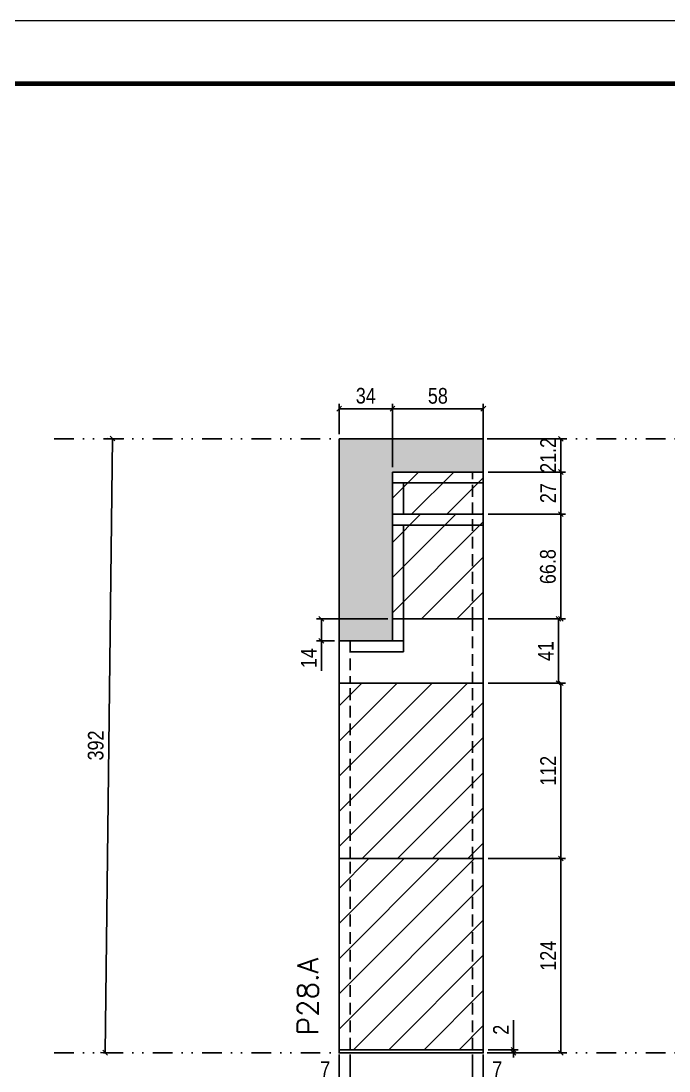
# Model space of a CAD drawing. Extents: x 28748 to 35002, y 14885 to 43501.
# Drawn here: x 30760 to 31174, y 39385 to 40055 of the extents above; entities that cross this region are included whole.
import ezdxf

# ---------------------------------------------------------------- set-up
doc = ezdxf.new("R2010")
doc.units = 0
for name, pattern in [('DASHED', [0.75, 0.5, -0.25]), ('DIVIDE2', [0.625, 0.25, -0.125, 0, -0.125, 0, -0.125]), ('HIDDEN', [0.375, 0.25, -0.125])]:
    doc.linetypes.add(name, pattern=pattern)
for name, color, linetype in [('COTA', 241, 'Continuous'), ('Nível', 160, 'Continuous'), ('Painéis', 200, 'Continuous'), ('Romaneio', 10, 'Continuous'), ('SARR_2.2x7', 40, 'Continuous'), ('Sarrafo de Pressão', 42, 'HIDDEN')]:
    doc.layers.add(name, color=color, linetype=linetype)
for name, color, linetype, lineweight in [('Folhas', 255, 'Continuous', 9), ('Hachura', 251, 'Continuous', 9), ('SARRAFO DE PRESSAO', 251, 'DASHED', 9), ('Texto Seção', 7, 'Continuous', 15)]:
    doc.layers.add(name, color=color, linetype=linetype, lineweight=lineweight)
doc.styles.add('COTA TECNICA', font='techl___.ttf', dxfattribs={"height": 10})
doc.styles.add('COTA TECNICA-50', font='techl___.ttf', dxfattribs={"height": 10})
doc.styles.add('REGUA-120', font='ROMANS.shx', dxfattribs={"height": 15})
doc.dimstyles.new('COTA PAINEL-50', dxfattribs={"dimtxt": 10, "dimasz": 3, "dimexe": 3, "dimexo": 3, "dimgap": 3, "dimtad": 1, "dimdec": 1, "dimzin": 12, "dimdsep": 46, "dimtxsty": 'COTA TECNICA-50', "dimblk1": 'OBLIQUE', "dimblk2": 'OBLIQUE', "dimsah": 1, "dimcen": 0.9, "dimclrd": 4, "dimclre": 4, "dimclrt": 240, "dimadec": 1, "dimazin": 3, "dimtfac": 1, "dimtdec": 1, "dimtmove": 0, "dimatfit": 3, "dimfxl": 1, "dimtolj": 1, "dimtzin": 12, "dimarcsym": 0})
doc.dimstyles.new('PAINEL', dxfattribs={"dimtxt": 10, "dimasz": 3, "dimexe": 3, "dimexo": 3, "dimgap": 3, "dimtad": 1, "dimdec": 1, "dimzin": 12, "dimdsep": 46, "dimtxsty": 'COTA TECNICA', "dimblk1": 'OBLIQUE', "dimblk2": 'OBLIQUE', "dimsah": 1, "dimcen": 0.9, "dimclrd": 4, "dimclre": 4, "dimclrt": 240, "dimadec": 1, "dimazin": 3, "dimtfac": 1, "dimtdec": 1, "dimtmove": 0, "dimatfit": 3, "dimfxl": 1, "dimtolj": 1, "dimtzin": 12, "dimarcsym": 0})

# ---------------------------------------------------------------- blocks, each defined once
blk = doc.blocks.new('9999999999')
at = {"layer": 'Folhas'}
blk.add_lwpolyline([(98138.98, 34190.21), (99623.98, 34190.21), (99623.98, 35240.21), (98138.98, 35240.21)], close=True, dxfattribs=at)
at = {"layer": 'Folhas', "color": 30, "const_width": 3}
blk.add_lwpolyline([(98213.98, 34230.21), (99583.98, 34230.21), (99583.98, 35200.21), (98213.98, 35200.21)], close=True, dxfattribs=at)
blk = doc.blocks.new('_Oblique')
at = {"color": 0, "linetype": 'ByBlock', "lineweight": -2}
blk.add_line((-0.5, -0.5), (0.5, 0.5), dxfattribs=at)
blk = doc.blocks.new('*D1471')
at = {"layer": 'Defpoints', "color": 0, "linetype": 'ByBlock', "transparency": 16777216}
for p in [(30828.92, 39788.3), (30813.92, 39396.42), (30824.27, 39396.3)]:
    blk.add_point(p, dxfattribs=at)
at = {"layer": 'Romaneio', "color": 4, "linetype": 'ByBlock', "lineweight": -2, "transparency": 16777216}
for p, q in [((30818.58, 39788.42), (30813.92, 39396.42)), ((30825.92, 39788.34), (30815.58, 39788.46)), ((30821.27, 39396.34), (30810.92, 39396.46))]:
    blk.add_line(p, q, dxfattribs=at)
at = {"layer": 'Romaneio', "color": 4, "linetype": 'ByBlock', "lineweight": -2, "transparency": 16777216, "xscale": 3, "yscale": 3, "zscale": 3}
for p, rotation in [((30818.58, 39788.42), 89.31997134464385), ((30813.92, 39396.42), 269.3199713446438)]:
    blk.add_blockref('_Oblique', p, dxfattribs=dict(at, rotation=rotation))
at = {"layer": 'Romaneio', "color": 240, "linetype": 'ByBlock', "transparency": 16777216, "insert": (30808, 39592.52), "char_height": 10, "attachment_point": 5, "rotation": 89.31997, "style": 'COTA TECNICA'}
blk.add_mtext('\\A1;392', dxfattribs=at)
blk = doc.blocks.new('*D266')
at = {"layer": 'COTA', "color": 4, "lineweight": -2, "transparency": 16777216}
for p, q in [((30963.26, 39395.3), (30963.26, 39341.13)), ((31055.26, 39395.3), (31055.26, 39341.13)), ((31055.26, 39344.13), (30963.26, 39344.13))]:
    blk.add_line(p, q, dxfattribs=at)
at = {"layer": 'Defpoints', "color": 0, "transparency": 16777216}
for p in [(30963.26, 39398.3), (31055.26, 39398.3), (30963.26, 39344.13)]:
    blk.add_point(p, dxfattribs=at)
at = {"layer": 'COTA', "color": 4, "lineweight": -2, "transparency": 16777216, "xscale": 3, "yscale": 3, "zscale": 3, "rotation": 180}
blk.add_blockref('_Oblique', (30963.26, 39344.13), dxfattribs=at)
at = {"layer": 'COTA', "color": 4, "lineweight": -2, "transparency": 16777216, "xscale": 3, "yscale": 3, "zscale": 3}
blk.add_blockref('_Oblique', (31055.26, 39344.13), dxfattribs=at)
at = {"layer": 'COTA', "color": 240, "transparency": 16777216, "insert": (31009.26, 39352.21), "char_height": 10, "attachment_point": 5, "style": 'COTA TECNICA'}
blk.add_mtext('\\A1;92', dxfattribs=at)
blk = doc.blocks.new('*D267')
at = {"layer": 'COTA', "color": 4, "lineweight": -2, "transparency": 16777216}
for p, q in [((31048.26, 39395.3), (31048.26, 39374.79)), ((31055.26, 39393.3), (31055.26, 39374.79)), ((31048.26, 39377.79), (31055.26, 39377.79)), ((31055.26, 39377.79), (31069.99, 39377.79))]:
    blk.add_line(p, q, dxfattribs=at)
at = {"layer": 'Defpoints', "color": 0, "transparency": 16777216}
for p in [(31048.26, 39398.3), (31055.26, 39396.3), (31055.26, 39377.79)]:
    blk.add_point(p, dxfattribs=at)
at = {"layer": 'COTA', "color": 4, "lineweight": -2, "transparency": 16777216, "xscale": 3, "yscale": 3, "zscale": 3, "rotation": 180}
blk.add_blockref('_Oblique', (31048.26, 39377.79), dxfattribs=at)
at = {"layer": 'COTA', "color": 4, "lineweight": -2, "transparency": 16777216, "xscale": 3, "yscale": 3, "zscale": 3}
blk.add_blockref('_Oblique', (31055.26, 39377.79), dxfattribs=at)
at = {"layer": 'COTA', "color": 240, "transparency": 16777216, "insert": (31064.13, 39385.87), "char_height": 10, "attachment_point": 5, "style": 'COTA TECNICA-50'}
blk.add_mtext('\\A1;7', dxfattribs=at)
blk = doc.blocks.new('*D268')
at = {"layer": 'COTA', "color": 4, "lineweight": -2, "transparency": 16777216}
for p, q in [((30970.26, 39395.3), (30970.26, 39374.79)), ((30963.26, 39393.3), (30963.26, 39374.79)), ((30963.26, 39377.79), (30948.53, 39377.79)), ((30970.26, 39377.79), (30963.26, 39377.79))]:
    blk.add_line(p, q, dxfattribs=at)
at = {"layer": 'Defpoints', "color": 0, "transparency": 16777216}
for p in [(30963.26, 39396.3), (30970.26, 39398.3), (30963.26, 39377.79)]:
    blk.add_point(p, dxfattribs=at)
at = {"layer": 'COTA', "color": 4, "lineweight": -2, "transparency": 16777216, "xscale": 3, "yscale": 3, "zscale": 3, "rotation": 180}
blk.add_blockref('_Oblique', (30963.26, 39377.79), dxfattribs=at)
at = {"layer": 'COTA', "color": 4, "lineweight": -2, "transparency": 16777216, "xscale": 3, "yscale": 3, "zscale": 3}
blk.add_blockref('_Oblique', (30970.26, 39377.79), dxfattribs=at)
at = {"layer": 'COTA', "color": 240, "transparency": 16777216, "insert": (30954.39, 39385.87), "char_height": 10, "attachment_point": 5, "style": 'COTA TECNICA-50'}
blk.add_mtext('\\A1;7', dxfattribs=at)
blk = doc.blocks.new('*D1473')
at = {"layer": 'Defpoints', "color": 0, "linetype": 'ByBlock', "transparency": 16777216}
for p in [(31055.26, 39520.3), (31104.63, 39520.3), (31055.26, 39396.3)]:
    blk.add_point(p, dxfattribs=at)
at = {"layer": 'Romaneio', "color": 4, "linetype": 'ByBlock', "lineweight": -2, "transparency": 16777216}
for p, q in [((31058.26, 39520.3), (31107.63, 39520.3)), ((31104.63, 39396.3), (31104.63, 39520.3)), ((31058.26, 39396.3), (31107.63, 39396.3))]:
    blk.add_line(p, q, dxfattribs=at)
at = {"layer": 'Romaneio', "color": 4, "linetype": 'ByBlock', "lineweight": -2, "transparency": 16777216, "xscale": 3, "yscale": 3, "zscale": 3}
for p, rotation in [((31104.63, 39520.3), 90), ((31104.63, 39396.3), 270)]:
    blk.add_blockref('_Oblique', p, dxfattribs=dict(at, rotation=rotation))
at = {"layer": 'Romaneio', "color": 240, "linetype": 'ByBlock', "transparency": 16777216, "insert": (31096.55, 39458.3), "char_height": 10, "attachment_point": 5, "rotation": 90, "style": 'COTA TECNICA'}
blk.add_mtext('\\A1;124', dxfattribs=at)
blk = doc.blocks.new('*D269')
at = {"layer": 'COTA', "color": 4, "lineweight": -2, "transparency": 16777216}
for p, q in [((31074.52, 39398.3), (31074.52, 39417.1)), ((31058.26, 39398.3), (31077.52, 39398.3)), ((31058.26, 39396.3), (31077.52, 39396.3)), ((31074.52, 39396.3), (31074.52, 39398.3)), ((31074.52, 39396.3), (31074.52, 39393.3))]:
    blk.add_line(p, q, dxfattribs=at)
at = {"layer": 'Defpoints', "color": 0, "transparency": 16777216}
for p in [(31055.26, 39398.3), (31055.26, 39396.3), (31074.52, 39396.3)]:
    blk.add_point(p, dxfattribs=at)
at = {"layer": 'COTA', "color": 4, "lineweight": -2, "transparency": 16777216, "xscale": 3, "yscale": 3, "zscale": 3}
for p, rotation in [((31074.52, 39398.3), 270), ((31074.52, 39396.3), 90)]:
    blk.add_blockref('_Oblique', p, dxfattribs=dict(at, rotation=rotation))
at = {"layer": 'COTA', "color": 240, "transparency": 16777216, "insert": (31066.52, 39411.05), "char_height": 10, "attachment_point": 5, "rotation": 90, "style": 'COTA TECNICA-50'}
blk.add_mtext('\\A1;2', dxfattribs=at)
blk = doc.blocks.new('*D1517')
at = {"layer": 'Defpoints', "color": 0, "linetype": 'ByBlock', "transparency": 16777216}
for p in [(31055.26, 39520.3), (31104.63, 39520.3), (31055.26, 39396.3)]:
    blk.add_point(p, dxfattribs=at)
at = {"layer": 'Romaneio', "color": 4, "linetype": 'ByBlock', "lineweight": -2, "transparency": 16777216}
for p, q in [((31058.26, 39520.3), (31107.63, 39520.3)), ((31104.63, 39396.3), (31104.63, 39520.3)), ((31058.26, 39396.3), (31107.63, 39396.3))]:
    blk.add_line(p, q, dxfattribs=at)
at = {"layer": 'Romaneio', "color": 4, "linetype": 'ByBlock', "lineweight": -2, "transparency": 16777216, "xscale": 3, "yscale": 3, "zscale": 3}
for p, rotation in [((31104.63, 39520.3), 90), ((31104.63, 39396.3), 270)]:
    blk.add_blockref('_Oblique', p, dxfattribs=dict(at, rotation=rotation))
at = {"layer": 'Romaneio', "color": 240, "linetype": 'ByBlock', "transparency": 16777216, "insert": (31096.55, 39458.3), "char_height": 10, "attachment_point": 5, "rotation": 90, "style": 'COTA TECNICA'}
blk.add_mtext('\\A1;124', dxfattribs=at)
blk = doc.blocks.new('*D2094')
at = {"layer": 'COTA', "color": 4, "lineweight": -2, "transparency": 16777216}
for p, q in [((31058.26, 39788.3), (31107.63, 39788.3)), ((31104.63, 39788.3), (31104.63, 39767.1)), ((31058.26, 39767.1), (31107.63, 39767.1))]:
    blk.add_line(p, q, dxfattribs=at)
at = {"layer": 'Defpoints', "color": 0, "transparency": 16777216}
for p in [(31055.26, 39788.3), (31055.26, 39767.1), (31104.63, 39767.1)]:
    blk.add_point(p, dxfattribs=at)
at = {"layer": 'COTA', "color": 4, "lineweight": -2, "transparency": 16777216, "xscale": 3, "yscale": 3, "zscale": 3}
for p, rotation in [((31104.63, 39788.3), 90), ((31104.63, 39767.1), 270)]:
    blk.add_blockref('_Oblique', p, dxfattribs=dict(at, rotation=rotation))
at = {"layer": 'COTA', "color": 240, "transparency": 16777216, "insert": (31096.57, 39777.7), "char_height": 10, "attachment_point": 5, "rotation": 90, "style": 'COTA TECNICA-50'}
blk.add_mtext('\\A1;21.2', dxfattribs=at)
blk = doc.blocks.new('*D1401')
at = {"layer": 'COTA', "color": 4, "lineweight": -2, "transparency": 16777216}
for p, q in [((31058.26, 39632.3), (31107.63, 39632.3)), ((31104.63, 39520.3), (31104.63, 39632.3)), ((31058.26, 39520.3), (31107.63, 39520.3))]:
    blk.add_line(p, q, dxfattribs=at)
at = {"layer": 'Defpoints', "color": 0, "transparency": 16777216}
for p in [(31055.26, 39632.3), (31104.63, 39632.3), (31055.26, 39520.3)]:
    blk.add_point(p, dxfattribs=at)
at = {"layer": 'COTA', "color": 4, "lineweight": -2, "transparency": 16777216, "xscale": 3, "yscale": 3, "zscale": 3}
for p, rotation in [((31104.63, 39632.3), 90), ((31104.63, 39520.3), 270)]:
    blk.add_blockref('_Oblique', p, dxfattribs=dict(at, rotation=rotation))
at = {"layer": 'COTA', "color": 240, "transparency": 16777216, "insert": (31096.57, 39576.3), "char_height": 10, "attachment_point": 5, "rotation": 90, "style": 'COTA TECNICA-50'}
blk.add_mtext('\\A1;112', dxfattribs=at)
blk = doc.blocks.new('*D1402')
at = {"layer": 'COTA', "color": 4, "lineweight": -2, "transparency": 16777216}
for p, q in [((31058.26, 39740.1), (31107.63, 39740.1)), ((31104.63, 39673.3), (31104.63, 39740.1)), ((31058.26, 39673.3), (31107.63, 39673.3))]:
    blk.add_line(p, q, dxfattribs=at)
at = {"layer": 'Defpoints', "color": 0, "transparency": 16777216}
for p in [(31055.26, 39740.1), (31104.63, 39740.1), (31055.26, 39673.3)]:
    blk.add_point(p, dxfattribs=at)
at = {"layer": 'COTA', "color": 4, "lineweight": -2, "transparency": 16777216, "xscale": 3, "yscale": 3, "zscale": 3}
for p, rotation in [((31104.63, 39740.1), 90), ((31104.63, 39673.3), 270)]:
    blk.add_blockref('_Oblique', p, dxfattribs=dict(at, rotation=rotation))
at = {"layer": 'COTA', "color": 240, "transparency": 16777216, "insert": (31096.5, 39706.7), "char_height": 10, "attachment_point": 5, "rotation": 90, "style": 'COTA TECNICA-50'}
blk.add_mtext('\\A1;66.8', dxfattribs=at)
blk = doc.blocks.new('*D2095')
at = {"layer": 'COTA', "color": 4, "lineweight": -2, "transparency": 16777216}
for p, q in [((30963.26, 39791.3), (30963.26, 39810.53)), ((30997.26, 39770.1), (30997.26, 39810.53)), ((30963.26, 39807.53), (30997.26, 39807.53))]:
    blk.add_line(p, q, dxfattribs=at)
at = {"layer": 'Defpoints', "color": 0, "transparency": 16777216}
for p in [(30997.26, 39807.53), (30963.26, 39788.3), (30997.26, 39767.1)]:
    blk.add_point(p, dxfattribs=at)
at = {"layer": 'COTA', "color": 4, "lineweight": -2, "transparency": 16777216, "xscale": 3, "yscale": 3, "zscale": 3, "rotation": 180}
blk.add_blockref('_Oblique', (30963.26, 39807.53), dxfattribs=at)
at = {"layer": 'COTA', "color": 4, "lineweight": -2, "transparency": 16777216, "xscale": 3, "yscale": 3, "zscale": 3}
blk.add_blockref('_Oblique', (30997.26, 39807.53), dxfattribs=at)
at = {"layer": 'COTA', "color": 240, "transparency": 16777216, "insert": (30980.26, 39815.75), "char_height": 10, "attachment_point": 5, "style": 'COTA TECNICA-50'}
blk.add_mtext('\\A1;34', dxfattribs=at)
blk = doc.blocks.new('*D1403')
at = {"layer": 'COTA', "color": 4, "lineweight": -2, "transparency": 16777216}
for p, q in [((30997.26, 39770.1), (30997.26, 39810.53)), ((31055.26, 39764.3), (31055.26, 39810.53)), ((30997.26, 39807.53), (31055.26, 39807.53))]:
    blk.add_line(p, q, dxfattribs=at)
at = {"layer": 'Defpoints', "color": 0, "transparency": 16777216}
for p in [(31055.26, 39807.53), (30997.26, 39767.1), (31055.26, 39761.3)]:
    blk.add_point(p, dxfattribs=at)
at = {"layer": 'COTA', "color": 4, "lineweight": -2, "transparency": 16777216, "xscale": 3, "yscale": 3, "zscale": 3, "rotation": 180}
blk.add_blockref('_Oblique', (30997.26, 39807.53), dxfattribs=at)
at = {"layer": 'COTA', "color": 4, "lineweight": -2, "transparency": 16777216, "xscale": 3, "yscale": 3, "zscale": 3}
blk.add_blockref('_Oblique', (31055.26, 39807.53), dxfattribs=at)
at = {"layer": 'COTA', "color": 240, "transparency": 16777216, "insert": (31026.26, 39815.66), "char_height": 10, "attachment_point": 5, "style": 'COTA TECNICA-50'}
blk.add_mtext('\\A1;58', dxfattribs=at)
blk = doc.blocks.new('*D2131')
at = {"layer": 'COTA', "color": 4, "lineweight": -2, "transparency": 16777216}
for p, q in [((31058.26, 39767.1), (31107.63, 39767.1)), ((31104.63, 39740.1), (31104.63, 39767.1)), ((31058.26, 39740.1), (31107.63, 39740.1))]:
    blk.add_line(p, q, dxfattribs=at)
at = {"layer": 'Defpoints', "color": 0, "transparency": 16777216}
for p in [(31055.26, 39767.1), (31104.63, 39767.1), (31055.26, 39740.1)]:
    blk.add_point(p, dxfattribs=at)
at = {"layer": 'COTA', "color": 4, "lineweight": -2, "transparency": 16777216, "xscale": 3, "yscale": 3, "zscale": 3}
for p, rotation in [((31104.63, 39767.1), 90), ((31104.63, 39740.1), 270)]:
    blk.add_blockref('_Oblique', p, dxfattribs=dict(at, rotation=rotation))
at = {"layer": 'COTA', "color": 240, "transparency": 16777216, "insert": (31096.55, 39753.6), "char_height": 10, "attachment_point": 5, "rotation": 90, "style": 'COTA TECNICA'}
blk.add_mtext('\\A1;27', dxfattribs=at)
blk = doc.blocks.new('*D2251')
at = {"layer": 'COTA', "color": 4, "lineweight": -2, "transparency": 16777216}
for p, q in [((30994.26, 39673.3), (30948.91, 39673.3)), ((30951.91, 39673.3), (30951.91, 39659.3)), ((30960.26, 39659.3), (30948.91, 39659.3)), ((30951.91, 39659.3), (30951.91, 39640.19))]:
    blk.add_line(p, q, dxfattribs=at)
at = {"layer": 'Defpoints', "color": 0, "transparency": 16777216}
for p in [(30997.26, 39673.3), (30951.91, 39659.3), (30963.26, 39659.3)]:
    blk.add_point(p, dxfattribs=at)
at = {"layer": 'COTA', "color": 4, "lineweight": -2, "transparency": 16777216, "xscale": 3, "yscale": 3, "zscale": 3}
for p, rotation in [((30951.91, 39673.3), 90), ((30951.91, 39659.3), 270)]:
    blk.add_blockref('_Oblique', p, dxfattribs=dict(at, rotation=rotation))
at = {"layer": 'COTA', "color": 240, "transparency": 16777216, "insert": (30943.84, 39648.24), "char_height": 10, "attachment_point": 5, "rotation": 90, "style": 'COTA TECNICA'}
blk.add_mtext('\\A1;14', dxfattribs=at)
blk = doc.blocks.new('*D2434')
at = {"layer": 'COTA', "color": 4, "lineweight": -2, "transparency": 16777216}
for p, q in [((31058.26, 39673.3), (31106.13, 39673.3)), ((31103.13, 39673.3), (31103.13, 39632.3)), ((31058.26, 39632.3), (31106.13, 39632.3))]:
    blk.add_line(p, q, dxfattribs=at)
at = {"layer": 'Defpoints', "color": 0, "transparency": 16777216}
for p in [(31055.26, 39673.3), (31055.26, 39632.3), (31103.13, 39632.3)]:
    blk.add_point(p, dxfattribs=at)
at = {"layer": 'COTA', "color": 4, "lineweight": -2, "transparency": 16777216, "xscale": 3, "yscale": 3, "zscale": 3}
for p, rotation in [((31103.13, 39673.3), 90), ((31103.13, 39632.3), 270)]:
    blk.add_blockref('_Oblique', p, dxfattribs=dict(at, rotation=rotation))
at = {"layer": 'COTA', "color": 240, "transparency": 16777216, "insert": (31095.05, 39652.8), "char_height": 10, "attachment_point": 5, "rotation": 90, "style": 'COTA TECNICA'}
blk.add_mtext('\\A1;41', dxfattribs=at)

msp = doc.modelspace()

# ---------------------------------------------------------------- hatches: boundary and pattern name
at = {"layer": 'COTA', "linetype": 'ByBlock'}
h = msp.add_hatch(dxfattribs=at)
h.set_pattern_fill('AR-CONC', color=256, scale=0.03)
h.set_pattern_definition([(50, (0, 41), (5.46554007, -0.47817257), [0.5715, -6.2865]), (355, (0, 41), (-1.05730264, 5.73170536), [0.4572, -5.0292175]), (100.451445, (0.4555, 40.96), (4.4082374, 5.25353256), [0.48570026, -5.34270734]), (46.1842, (0, 42.524), (8.1323712, -1.2612698), [0.85725, -9.42975]), (96.635558, (0.678, 42.419), (7.122124, 7.4227837), [0.7285507, -8.0140682]), (351.184151, (0, 42.524), (7.122124, 7.4227837), [0.685799, -7.543792]), (21, (0.762, 42.143), (4.54843174, -3.06795595), [0.5715, -6.2865]), (326, (0.762, 42.143), (1.85406085, 5.525639), [0.4572, -5.0292]), (71.451445, (1.141, 41.8873), (6.4024926, 2.45768307), [0.48570026, -5.3426981]), (37.5, (0, 41), (0.0926581, 2.536651166), [0, -4.96824, 0, -5.1054, 0, -5.04825]), (7.5, (0, 41), (2.00458988, 3.00541724), [0, -2.91084, 0, -4.85394, 0, -1.92405]), (327.5, (-1.6993, 41), (4.067717855, -0.17186232), [0, -1.905, 0, -5.9436, 0, -7.8867]), (317.5, (-2.4613, 41), (4.44387544, 0.76279473), [0, -2.4765, 0, -3.94716, 0, -5.6007])])
h.paths.add_polyline_path([(30997.26, 39767.1), (31055.26, 39767.1), (31055.26, 39788.3), (30963.26, 39788.3), (30963.26, 39659.3), (30997.26, 39659.3), (30997.26, 39740.1)])
at = {"layer": 'Hachura'}
h = msp.add_hatch(dxfattribs=at)
h.set_pattern_fill('ANSI31', color=256, scale=5)
h.set_pattern_definition([(45, (-1e-11, 19.8), (-11.22532, 11.22532), [])])
h.paths.add_polyline_path([(31055.26, 39740.1), (31055.26, 39767.1), (30997.26, 39767.1), (30997.26, 39740.1)], flags=17)
h = msp.add_hatch(dxfattribs=at)
h.set_pattern_fill('ANSI31', color=256, scale=5)
h.set_pattern_definition([(45, (0, 14), (-11.22532, 11.22532), [])])
h.paths.add_polyline_path([(30997.26, 39673.3), (31055.26, 39673.3), (31055.26, 39740.1), (30997.26, 39740.1), (30997.26, 39677.3)])
at = {"layer": 'Hachura', "linetype": 'ByBlock'}
h = msp.add_hatch(dxfattribs=at)
h.set_pattern_fill('ANSI31', color=256, scale=5)
h.set_pattern_definition([(45, (25799.309, 30974.01), (-11.22532, 11.22532), [])])
h.paths.add_polyline_path([(31055.26, 39632.3), (30963.26, 39632.3), (30963.26, 39520.3), (31055.26, 39520.3)])
h = msp.add_hatch(dxfattribs=at)
h.set_pattern_fill('ANSI31', color=256, scale=5)
h.set_pattern_definition([(45, (-100272.658, 8260.539), (-11.2253202, 11.2253202), [])])
h.paths.add_polyline_path([(31055.26, 39520.3), (30963.26, 39520.3), (30963.26, 39398.3), (31055.26, 39398.3)])

# ---------------------------------------------------------------- linework, layer by layer
at = {"layer": 'COTA', "linetype": 'ByBlock'}
for p, q in [((30963.26, 39659.3), (30963.26, 39788.3)), ((30963.26, 39788.3), (31055.26, 39788.3)), ((31055.26, 39767.1), (31055.26, 39788.3))]:
    msp.add_line(p, q, dxfattribs=at)
at = {"layer": 'Nível', "color": 4, "linetype": 'DIVIDE2', "ltscale": 50}
for p, q in [((30781.5, 39788.3), (31791.84, 39788.3)), ((30781.5, 39396.3), (31791.84, 39396.3))]:
    msp.add_line(p, q, dxfattribs=at)
at = {"layer": 'Painéis'}
for p, q in [((31055.26, 39767.1), (30997.26, 39767.1)), ((30997.26, 39767.1), (30997.26, 39740.1)), ((31055.26, 39520.3), (31055.26, 39767.1)), ((31055.26, 39740.1), (30997.26, 39740.1)), ((30997.26, 39659.3), (30997.26, 39740.1)), ((30997.26, 39740.1), (31055.26, 39740.1)), ((30997.26, 39673.3), (31055.26, 39673.3)), ((30997.26, 39659.3), (30963.26, 39659.3)), ((30963.26, 39659.3), (30963.26, 39636.3)), ((30963.26, 39636.3), (30963.26, 39520.3)), ((30963.26, 39632.3), (31055.26, 39632.3)), ((30963.26, 39520.3), (31055.26, 39520.3))]:
    msp.add_line(p, q, dxfattribs=at)
for points in [[(31055.26, 39520.3), (30963.26, 39520.3), (30963.26, 39398.3), (31055.26, 39398.3)], [(31055.26, 39398.3), (30963.26, 39398.3), (30963.26, 39396.3), (31055.26, 39396.3)]]:
    msp.add_lwpolyline(points, close=True, dxfattribs=at)
at = {"layer": 'SARR_2.2x7'}
for p, q in [((31055.26, 39760.1), (30997.26, 39760.1)), ((31004.26, 39760.1), (31004.26, 39740.1)), ((31055.26, 39733.1), (30997.26, 39733.1)), ((31004.26, 39673.3), (31004.26, 39733.1)), ((31004.26, 39659.3), (31004.26, 39673.3)), ((30997.26, 39659.3), (31004.26, 39659.3)), ((31004.26, 39652.3), (31004.26, 39659.3)), ((30970.26, 39652.3), (31004.26, 39652.3))]:
    msp.add_line(p, q, dxfattribs=at)
at = {"layer": 'Sarrafo de Pressão', "ltscale": 30}
for p, q in [((31048.26, 39740.1), (31048.26, 39767.1)), ((31048.26, 39673.3), (31048.26, 39740.1)), ((31048.26, 39673.3), (31048.26, 39632.3)), ((30970.26, 39655.3), (30970.26, 39659.3)), ((30970.26, 39659.3), (30970.26, 39632.3)), ((30970.26, 39520.3), (30970.26, 39632.3)), ((31048.26, 39520.3), (31048.26, 39632.3)), ((30970.26, 39398.3), (30970.26, 39520.3)), ((31048.26, 39398.3), (31048.26, 39520.3))]:
    msp.add_line(p, q, dxfattribs=at)

# ---------------------------------------------------------------- block references
at = {"layer": 'SARRAFO DE PRESSAO', "color": 6, "linetype": 'ByBlock'}
msp.add_blockref('9999999999', (-67792.14, 4814.81), dxfattribs=at)

# ---------------------------------------------------------------- texts
at = {"layer": 'Texto Seção', "insert": (30949.79, 39407.55), "char_height": 13, "width": 285.3299, "attachment_point": 7, "rotation": 90, "style": 'REGUA-120'}
msp.add_mtext('P28.A', dxfattribs=at)

# ---------------------------------------------------------------- dimensions: what is measured, and where the dimension line sits
at = {"layer": 'COTA'}
for base, p1, p2, picture, middle in [((30997.26, 39807.53), (30963.26, 39788.3), (30997.26, 39767.1), '*D2095', (30980.26, 39815.75)), ((31055.26, 39807.53), (30997.26, 39767.1), (31055.26, 39761.3), '*D1403', (31026.26, 39815.66)), ((31055.26, 39377.79), (31048.26, 39398.3), (31055.26, 39396.3), '*D267', (31064.13, 39385.87))]:
    dim = msp.add_linear_dim(base=base, p1=p1, p2=p2, dimstyle='COTA PAINEL-50', dxfattribs=at)
    dim.commit()
    dim.dimension.update_dxf_attribs({"geometry": picture, "text_midpoint": middle})
for base, p1, p2, picture, middle in [((31104.63, 39767.1), (31055.26, 39788.3), (31055.26, 39767.1), '*D2094', (31104.63, 39777.7)), ((31074.52, 39396.3), (31055.26, 39398.3), (31055.26, 39396.3), '*D269', (31074.52, 39411.05))]:
    dim = msp.add_linear_dim(base=base, p1=p1, p2=p2, angle=90, dimstyle='COTA PAINEL-50', dxfattribs=at)
    dim.commit()
    dim.dimension.update_dxf_attribs({"geometry": picture, "text_midpoint": middle, "dimtype": 160})
for base, p1, p2, angle, dimstyle, picture, middle in [((31104.63, 39767.1), (31055.26, 39740.1), (31055.26, 39767.1), 90, 'PAINEL', '*D2131', (31096.55, 39753.6)), ((31104.63, 39740.1), (31055.26, 39673.3), (31055.26, 39740.1), 90, 'COTA PAINEL-50', '*D1402', (31096.5, 39706.7)), ((30951.91, 39659.3), (30997.26, 39673.3), (30963.26, 39659.3), 90, 'PAINEL', '*D2251', (30943.84, 39648.24)), ((31103.13, 39632.3), (31055.26, 39673.3), (31055.26, 39632.3), 90, 'PAINEL', '*D2434', (31095.05, 39652.8)), ((31104.63, 39632.3), (31055.26, 39520.3), (31055.26, 39632.3), 90, 'COTA PAINEL-50', '*D1401', (31096.57, 39576.3)), ((30963.26, 39377.79), (30970.26, 39398.3), (30963.26, 39396.3), 180, 'COTA PAINEL-50', '*D268', (30954.39, 39385.87))]:
    dim = msp.add_linear_dim(base=base, p1=p1, p2=p2, angle=angle, dimstyle=dimstyle, dxfattribs=at)
    dim.commit()
    dim.dimension.update_dxf_attribs({"geometry": picture, "text_midpoint": middle})
dim = msp.add_linear_dim(base=(30963.26, 39344.13), p1=(31055.26, 39398.3), p2=(30963.26, 39398.3), angle=180, dimstyle='PAINEL', override={"dimarcsym": 2}, dxfattribs=at)
dim.commit()
dim.dimension.update_dxf_attribs({"geometry": '*D266', "text_midpoint": (31009.26, 39352.21)})
at = {"layer": 'Romaneio', "linetype": 'ByBlock'}
for p1, p2, distance, picture, middle in [((30828.92, 39788.3), (30824.27, 39396.3), -10.35, '*D1471', (30808, 39592.52)), ((31055.26, 39396.3), (31055.26, 39520.3), -49.37, '*D1473', (31096.55, 39458.3)), ((31055.26, 39396.3), (31055.26, 39520.3), -49.37, '*D1517', (31096.55, 39458.3))]:
    dim = msp.add_aligned_dim(p1=p1, p2=p2, distance=distance, dimstyle='PAINEL', dxfattribs=at)
    dim.commit()
    dim.dimension.update_dxf_attribs({"geometry": picture, "text_midpoint": middle})

doc.saveas('drawing.dxf')
